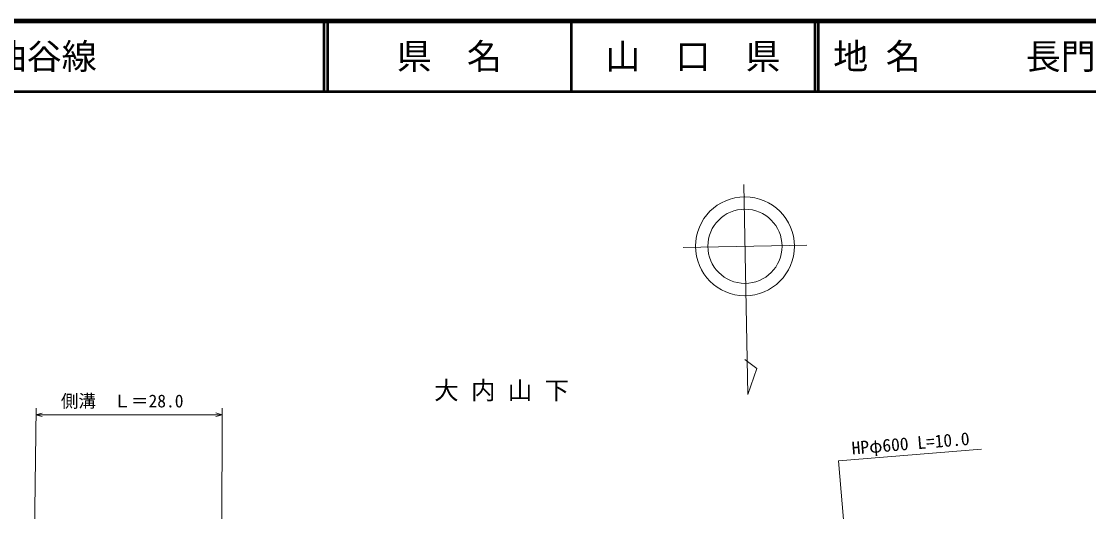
# Model space of a CAD drawing. Units: millimetres, scale not verified. Extents: x 40000 to 680000, y 20000 to 380000.
# Drawn here: x 254584 to 406824, y 310017 to 380000 of the extents above; entities that cross this region are included whole.
import ezdxf
from ezdxf.enums import TextEntityAlignment as Align

# ---------------------------------------------------------------- set-up
doc = ezdxf.new("R2010")
doc.units = ezdxf.units.MM
doc.header["$LTSCALE"] = 1000
for name, color, linetype, lineweight in [('M-BGD', 7, 'Continuous', 13), ('M-STR-HTXT', 7, 'Continuous', 13), ('M-TTL', 2, 'Continuous', 140), ('M-TTL-LINE', 7, 'Continuous', 50), ('M-TTL-TXT', 7, 'Continuous', 13)]:
    doc.layers.add(name, color=color, linetype=linetype, lineweight=lineweight)
doc.layers.add('M-BMK-HTXT', color=7, linetype='Continuous')
doc.styles.add('ＭＳ ゴシック', font='')
doc.styles.get('ＭＳ ゴシック').set_extended_font_data('MS Gothic')

msp = doc.modelspace()

# ---------------------------------------------------------------- linework, layer by layer
at = {"layer": 'M-BGD'}
for p, q in [((357621, 356724), (358223, 326731)), ((366620, 348073), (348976, 347718)), ((359504, 330461), (357793, 331723)), ((358223, 326731), (359504, 330461))]:
    msp.add_line(p, q, dxfattribs=at)
for radius in [7059, 5294]:
    msp.add_circle((357798, 347896), radius, dxfattribs=at)
at = {"layer": 'M-STR-HTXT'}
for p, q in [((256683, 324772), (256174, 284660)), ((283137, 279604), (283226, 324771)), ((256669, 323835), (257569, 324086)), ((256669, 323835), (283224, 323853)), ((256669, 323835), (257569, 323586)), ((283224, 323853), (282324, 324103)), ((283224, 323853), (282324, 323603)), ((371146, 317268), (391521, 318952)), ((373792, 286845), (371146, 317268))]:
    msp.add_line(p, q, dxfattribs=at)
at = {"layer": 'M-TTL'}
msp.add_line((680000, 380000), (40000, 380000), dxfattribs=at)
at = {"layer": 'M-TTL-LINE'}
for p, q in [((297750, 380000), (297750, 370000)), ((298250, 380000), (298250, 370000)), ((333000, 380000), (333000, 370000)), ((367750, 380000), (367750, 370000)), ((368250, 380000), (368250, 370000)), ((40000, 370000), (680000, 370000))]:
    msp.add_line(p, q, dxfattribs=at)

# ---------------------------------------------------------------- texts
at = {"layer": 'M-BMK-HTXT', "style": 'ＭＳ ゴシック'}
msp.add_text('大 内 山 下', height=2566, dxfattribs=at).set_placement((313469, 325270), align=Align.BOTTOM_LEFT)
at = {"layer": 'M-STR-HTXT', "style": 'ＭＳ ゴシック'}
for s, rotation, p in [('側溝\u3000Ｌ＝28.0', 0.04, (260225, 324337)), ('HPφ600 L=10.0', 4.724, (373142, 317615))]:
    msp.add_text(s, height=1833, rotation=rotation, dxfattribs=at).set_placement(p, align=Align.BOTTOM_LEFT)
at = {"layer": 'M-TTL-TXT', "style": 'ＭＳ ゴシック'}
for s, p in [('路 線 名      一般県道日置上油谷線', (180380, 375000)), ('地 名      長門市日置上', (370380, 375000))]:
    msp.add_text(s, height=3666, dxfattribs=at).set_placement(p, align=Align.MIDDLE_LEFT)
for s, p in [('県\u3000名', (315625, 375000)), ('山\u3000口\u3000県', (350375, 375000))]:
    msp.add_text(s, height=3666, dxfattribs=at).set_placement(p, align=Align.MIDDLE_CENTER)

doc.saveas('drawing.dxf')
